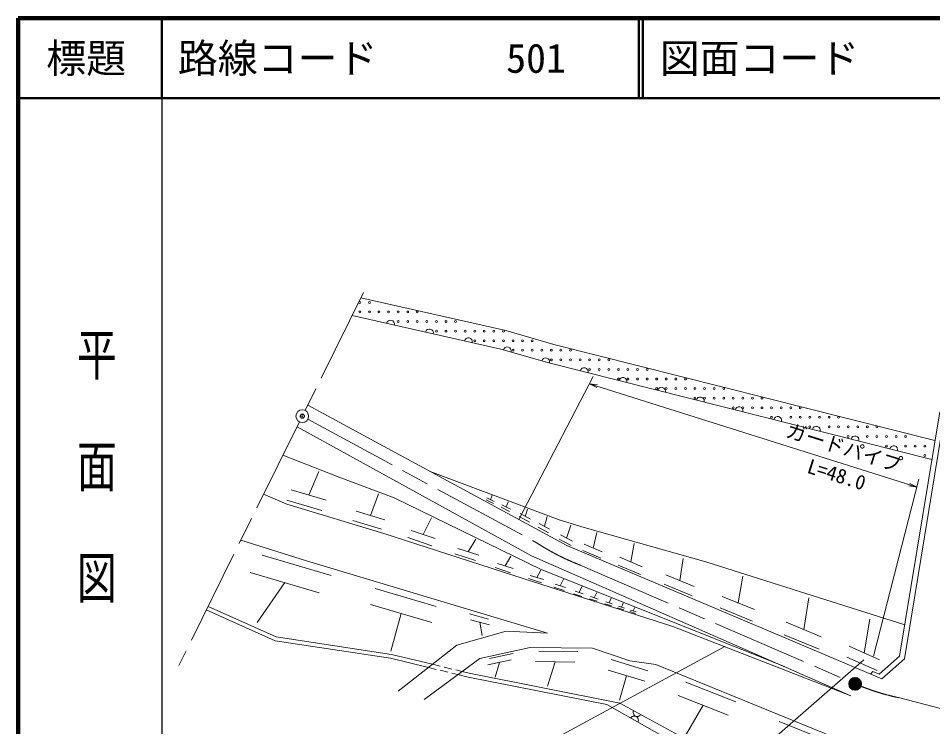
# Model space of a CAD drawing. Units: millimetres, scale not verified. Extents: x 40000 to 680000, y 20000 to 380000.
# Drawn here: x 40000 to 154594, y 291229 to 380000 of the extents above; entities that cross this region are included whole.
import ezdxf
from ezdxf.enums import TextEntityAlignment as Align

# ---------------------------------------------------------------- set-up
doc = ezdxf.new("R2010")
doc.units = ezdxf.units.MM
doc.header["$LTSCALE"] = 1000
doc.header["$PDMODE"] = 32
doc.header["$PDSIZE"] = 500
doc.linetypes.add('CHAIN', pattern=[18.5, 12, -1.5, 3.5, -1.5])
for name, color, linetype, lineweight in [('M-BGD', 7, 'Continuous', 13), ('M-BMK', 2, 'CHAIN', 13), ('M-BMK-SRVR', 3, 'Continuous', 13), ('M-STR-HTXT', 7, 'Continuous', 13), ('M-STR-STRC', 7, 'Continuous', 13), ('M-TTL', 2, 'Continuous', 140), ('M-TTL-BAND', 7, 'Continuous', 25), ('M-TTL-LINE', 7, 'Continuous', 50)]:
    doc.layers.add(name, color=color, linetype=linetype, lineweight=lineweight)
doc.layers.add('M-OTRS', color=6, linetype='Continuous')
doc.layers.add('M-TTL-TXT', color=7, linetype='Continuous')
doc.styles.add('@ＭＳ ゴシック', font='')
doc.styles.add('ＭＳ ゴシック', font='')
doc.styles.get('@ＭＳ ゴシック').set_extended_font_data('@MS Gothic')
doc.styles.get('ＭＳ ゴシック').set_extended_font_data('MS Gothic')

msp = doc.modelspace()

# ---------------------------------------------------------------- linework, layer by layer
at = {"layer": 'M-BGD'}
for p, q in [((82924, 344960), (101084, 340872)), ((81828, 342747), (100489, 338546)), ((101084, 340872), (107106, 339144)), ((100489, 338546), (106482, 336827)), ((107106, 339144), (154881, 327098)), ((106482, 336827), (154490, 324721)), ((76265, 331513), (108724, 313941)), ((150437, 300078), (155468, 330669)), ((151041, 299745), (156109, 330564)), ((74933, 328822), (104329, 312658)), ((73170, 325262), (80080, 322543)), ((76390, 320247), (77663, 323224)), ((107784, 317163), (91603, 323210)), ((80080, 322543), (87096, 319928)), ((78600, 319597), (74180, 320898)), ((70745, 320364), (73649, 319125)), ((84153, 317695), (85147, 320396)), ((87096, 319928), (105534, 310926)), ((99631, 319448), (98732, 319908)), ((99181, 319678), (99386, 320244)), ((78055, 318321), (73635, 319622)), ((73649, 319125), (85802, 315461)), ((99544, 319206), (98644, 319665)), ((101570, 318184), (100499, 318739)), ((101678, 318473), (100607, 319028)), ((101142, 318751), (101394, 319426)), ((85947, 317149), (82359, 318240)), ((104058, 316847), (102757, 317555)), ((104179, 317233), (102878, 317941)), ((103529, 317587), (103812, 318487)), ((105939, 316341), (106281, 317559)), ((85521, 315992), (81934, 317082)), ((90747, 315317), (91778, 317391)), ((106583, 315996), (105294, 316685)), ((107784, 317163), (110934, 316206)), ((108708, 314874), (109251, 316478)), ((85802, 315461), (103274, 309784)), ((92254, 314800), (89240, 315834)), ((106451, 315528), (105162, 316216)), ((109455, 314481), (107962, 315266)), ((110934, 316206), (126146, 311869)), ((112049, 313622), (112493, 315545)), ((67889, 314598), (76100, 312023)), ((91812, 313912), (88798, 314945)), ((96392, 313137), (97324, 314721)), ((109274, 313949), (107782, 314733)), ((113168, 313154), (110929, 314091)), ((116766, 311874), (117197, 314174)), ((97299, 312042), (94687, 312874)), ((97698, 312721), (95086, 313553)), ((108724, 313941), (148203, 297226)), ((112986, 312365), (110747, 313303)), ((70551, 312712), (79205, 310172)), ((76100, 312023), (106334, 302958)), ((102001, 311049), (100062, 311700)), ((101031, 311374), (101726, 312600)), ((104329, 312658), (144348, 295115)), ((118163, 311271), (115369, 312477)), ((122919, 309541), (123334, 312293)), ((126146, 311869), (151081, 303992)), ((69066, 310566), (77720, 308026)), ((101703, 310524), (99764, 311174)), ((104980, 309930), (105493, 310841)), ((105534, 310926), (136004, 298773)), ((117978, 310286), (115184, 311492)), ((103274, 309784), (122027, 303804)), ((105584, 309272), (103938, 309808)), ((105803, 309662), (104158, 310198)), ((107928, 308883), (108324, 309718)), ((124685, 308809), (121154, 310273)), ((130232, 306732), (130783, 310073)), ((73393, 309296), (69927, 304290)), ((84712, 308543), (92376, 306304)), ((108416, 308315), (107102, 308736)), ((108585, 308673), (107271, 309094)), ((110285, 308046), (110629, 308786)), ((124450, 307637), (120920, 309101)), ((110640, 307566), (109636, 307890)), ((110787, 307884), (109783, 308207)), ((112526, 306941), (111591, 307247)), ((112657, 307230), (111721, 307536)), ((112189, 307383), (112493, 308058)), ((114037, 306752), (114297, 307354)), ((132260, 305900), (128203, 307564)), ((138432, 303411), (139074, 307390)), ((63784, 306308), (72337, 302495)), ((84157, 306529), (91821, 304290)), ((114328, 306360), (113523, 306627)), ((114439, 306618), (113634, 306885)), ((115895, 305881), (115113, 306137)), ((115986, 306097), (115203, 306352)), ((115595, 306224), (115806, 306727)), ((117073, 305732), (117269, 306176)), ((132024, 304468), (127967, 306132)), ((63562, 305860), (72195, 302011)), ((87989, 305409), (86694, 300710)), ((96537, 305355), (98929, 304705)), ((117360, 305423), (116620, 305662)), ((117443, 305613), (116704, 305851)), ((96662, 304641), (99054, 303990)), ((97858, 304315), (98148, 302649)), ((122027, 303804), (144348, 295115)), ((140613, 302506), (136250, 304315)), ((146025, 300472), (146701, 304692)), ((101148, 303221), (94940, 301450)), ((106334, 302958), (101148, 303221)), ((140362, 300952), (135999, 302761)), ((72195, 302011), (86657, 299803)), ((72337, 302495), (86754, 300294)), ((94940, 301450), (87615, 295663)), ((86754, 300294), (91901, 299048)), ((97852, 299782), (104146, 301142)), ((99066, 299774), (102013, 300406)), ((104146, 301142), (111970, 301057)), ((105242, 300701), (110141, 300643)), ((111970, 301057), (116647, 299505)), ((147934, 299626), (144116, 301319)), ((86657, 299803), (91402, 298655)), ((90878, 294658), (97852, 299782)), ((98837, 298980), (101784, 299611)), ((100310, 299296), (99774, 297443)), ((104828, 299390), (109726, 299332)), ((107277, 299361), (106310, 296303)), ((114299, 299642), (118891, 298236)), ((116647, 299505), (119900, 299038)), ((147652, 298262), (143835, 299956)), ((147889, 297817), (150437, 300078)), ((148203, 297226), (151041, 299745)), ((91402, 298655), (92374, 298419)), ((91901, 299048), (92872, 298813)), ((92860, 298302), (93832, 298066)), ((93358, 298695), (94330, 298460)), ((94318, 297949), (95100, 297759)), ((94816, 298342), (95626, 298146)), ((95626, 298146), (96502, 297934)), ((113925, 298327), (118518, 296920)), ((119900, 299038), (138112, 291573)), ((146797, 297821), (147091, 298158)), ((147091, 298158), (147889, 297817)), ((95100, 297759), (96395, 297446)), ((96395, 297446), (113772, 293994)), ((96502, 297934), (115393, 294182)), ((116222, 297623), (115351, 294554)), ((123636, 296807), (129922, 294353)), ((122675, 295150), (128961, 292696)), ((113772, 293994), (129123, 285333)), ((115393, 294182), (132578, 284833)), ((125818, 293923), (123574, 290055)), ((135334, 291882), (141161, 289557)), ((138112, 291573), (144076, 289181))]:
    msp.add_line(p, q, dxfattribs=at)
for centre in [(82800, 344400), (84000, 344401), (82801, 343200), (84001, 343201), (85201, 343201), (86400, 343200), (87601, 343200), (88800, 343201), (90001, 343200), (87601, 342000), (88801, 342001), (90001, 342001), (91200, 342000), (92401, 342000), (93600, 342000), (94801, 342000), (92401, 340800), (93601, 340801), (94801, 340801), (96000, 340800), (97201, 340800), (98400, 340800), (99601, 340800), (100800, 340801), (97201, 339600), (98401, 339601), (99601, 339601), (100800, 339600), (102001, 339600), (103200, 339600), (104401, 339600), (102000, 338401), (103201, 338401), (104400, 338401), (105600, 338400), (106801, 338400), (108000, 338400), (109201, 338400), (106800, 337201), (108001, 337201), (109200, 337201), (110400, 337200), (111600, 337200), (112800, 337200), (114000, 337201), (111600, 336001), (112801, 336001), (114000, 336001), (115200, 336000), (116400, 336000), (117600, 336000), (118800, 336001), (115201, 334800), (116400, 334801), (117601, 334801), (118801, 334801), (120001, 334801), (121200, 334800), (122400, 334800), (123600, 334801), (120001, 333600), (121200, 333601), (122401, 333601), (123601, 333601), (124801, 333601), (126000, 333600), (127200, 333600), (128400, 333601), (124801, 332400), (126000, 332401), (127201, 332400), (128401, 332401), (129601, 332401), (130800, 332400), (132001, 332400), (133200, 332400), (129601, 331200), (130801, 331201), (132001, 331200), (133201, 331201), (134401, 331201), (135600, 331200), (136801, 331200), (138000, 331200), (134401, 330000), (136801, 330000), (138001, 330001), (139201, 330001), (140400, 330000), (141601, 330000), (142800, 330000), (139200, 328801), (141600, 328801), (142801, 328801), (144000, 328801), (145200, 328800), (146401, 328800), (147600, 328800), (144000, 327601), (146400, 327601), (147601, 327601), (148800, 327601), (150001, 327601), (151200, 327600), (148800, 326401), (151200, 326401), (152401, 326401), (153600, 326401), (153600, 325201)]:
    msp.add_circle(centre, 120, dxfattribs=at)
for centre, radius, start, end in [((86644, 341663), 500, 347.31294, 167.31294), ((91522, 340565), 500, 347.31294, 167.31294), ((96400, 339467), 500, 347.31294, 167.31294), ((101266, 338323), 500, 343.99086, 163.99086), ((106073, 336944), 500, 344.25923, 163.99743), ((110917, 335708), 500, 345.84775, 165.84775), ((115765, 334486), 500, 345.84775, 165.84775), ((120614, 333263), 500, 345.84775, 165.84775), ((125462, 332041), 500, 345.84775, 165.84775), ((130310, 330818), 500, 345.84775, 165.84775), ((135158, 329596), 500, 345.84775, 165.84775), ((140007, 328373), 500, 345.84775, 165.84775), ((144855, 327151), 500, 345.84775, 165.84775), ((149703, 325928), 500, 345.84775, 165.84775), ((117204, 292058), 500, 330.56822, 150.56822), ((117553, 292998), 493, 150.60405, 332.30265)]:
    msp.add_arc(centre, radius, start, end, dxfattribs=at)
at = {"layer": 'M-BMK'}
for p, q in [((83267, 345651), (75942, 330860)), ((75232, 329426), (60123, 298916)), ((76291, 329763), (104962, 314277)), ((110407, 311489), (144873, 296597)), ((150293, 294879), (160159, 292328))]:
    msp.add_line(p, q, dxfattribs=at)
for centre, radius, start, end in [((120580, 338067), 28459, 236.71612, 249.05532), ((156245, 323069), 28812, 246.75351, 258.07822)]:
    msp.add_arc(centre, radius, start, end, dxfattribs=at)
at = {"layer": 'M-BMK-SRVR'}
for p, q in [((144075, 296650), (144820, 297395)), ((144076, 296538), (144932, 297394)), ((144089, 296438), (145032, 297381)), ((144096, 296784), (144686, 297374)), ((144113, 296349), (145122, 297357)), ((144145, 296267), (145203, 297326)), ((144163, 296964), (144506, 297307)), ((144183, 296192), (145278, 297287)), ((144228, 296124), (145346, 297242)), ((144279, 296062), (145408, 297191)), ((144335, 296005), (145465, 297135)), ((144397, 295954), (145516, 297073)), ((144465, 295909), (145561, 297005)), ((144539, 295870), (145600, 296931)), ((144620, 295838), (145632, 296850)), ((144709, 295814), (145656, 296761)), ((144808, 295799), (145671, 296662)), ((144920, 295798), (145672, 296550)), ((145052, 295817), (145653, 296418)), ((145227, 295879), (145591, 296243))]:
    msp.add_line(p, q, dxfattribs=at)
for centre in [(75587, 330143), (144873, 296597)]:
    msp.add_circle(centre, 800, dxfattribs=at)
msp.add_point((144873, 296597), dxfattribs=at)
at = {"layer": 'M-OTRS'}
msp.add_point((75587, 330143), dxfattribs=at)
at = {"layer": 'M-STR-HTXT'}
for p, q in [((102722, 317191), (112054, 335099)), ((111592, 334212), (152626, 321263)), ((111592, 334212), (112595, 334070)), ((111592, 334212), (112495, 333752)), ((147190, 300078), (152875, 322232)), ((152626, 321263), (151622, 321405)), ((152626, 321263), (151723, 321723))]:
    msp.add_line(p, q, dxfattribs=at)
at = {"layer": 'M-STR-STRC'}
for p, q in [((128530, 301273), (100626, 286179)), ((145969, 299590), (110301, 268567))]:
    msp.add_line(p, q, dxfattribs=at)
at = {"layer": 'M-TTL'}
for p, q in [((40000, 380000), (40000, 20000)), ((680000, 380000), (40000, 380000))]:
    msp.add_line(p, q, dxfattribs=at)
at = {"layer": 'M-TTL-BAND'}
msp.add_line((58000, 370000), (58000, 20000), dxfattribs=at)
at = {"layer": 'M-TTL-LINE'}
for p, q in [((58000, 380000), (58000, 370000)), ((117750, 380000), (117750, 370000)), ((118250, 380000), (118250, 370000)), ((40000, 370000), (680000, 370000))]:
    msp.add_line(p, q, dxfattribs=at)

# ---------------------------------------------------------------- texts
at = {"layer": 'M-STR-HTXT', "style": 'ＭＳ ゴシック'}
for s, p in [('ガードパイプ', (143058, 324807)), ('L=48.0', (142122, 321432))]:
    msp.add_text(s, height=1833, rotation=342.486, dxfattribs=at).set_placement(p, align=Align.BOTTOM_CENTER)
at = {"layer": 'M-TTL-BAND', "style": '@ＭＳ ゴシック', "width": 1.4}
msp.add_text('平  面  図', height=3666, rotation=270, dxfattribs=at).set_placement((49777, 306475), align=Align.MIDDLE_RIGHT)
at = {"layer": 'M-TTL-TXT', "style": 'ＭＳ ゴシック'}
msp.add_text('標題', height=3666, dxfattribs=at).set_placement((48500, 375000), align=Align.MIDDLE_CENTER)
for s, p in [('路線コード', (60000, 375000)), ('図面コード', (120380, 375000)), ('501', (101142, 375000))]:
    msp.add_text(s, height=3666, dxfattribs=at).set_placement(p, align=Align.MIDDLE_LEFT)

doc.saveas('drawing.dxf')
